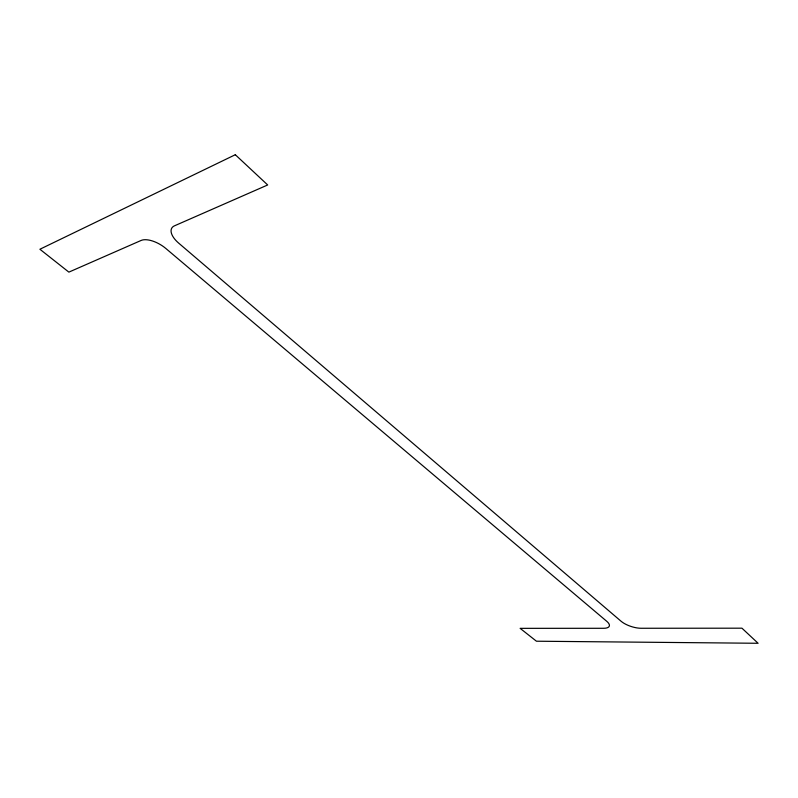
<?xml version="1.0" encoding="UTF-8"?>
<svg xmlns="http://www.w3.org/2000/svg" width="798" height="798" viewBox="0 0 798 798"><rect width="100%" height="100%" fill="white"/><g stroke="black" fill="none" stroke-linecap="round" stroke-linejoin="round"><path stroke-width="1.2" d="M235.31 154.722L39.9 249.245L68.877 272.128L141.106 240.457A19.79 9.227 30.9 0 1 165.864 248.497L606.779 621.333A14.633 5.367 18.8 0 1 603.677 628.285L520.136 628.345L536.436 641.213L758.1 643.278L741.95 628.186L641.063 628.265A15.112 5.636 18.1 0 1 621.073 621.243L178.702 243.141A20.439 9.965 30.8 0 1 174.443 225.844L267.679 184.966L235.31 154.722"/></g></svg>
